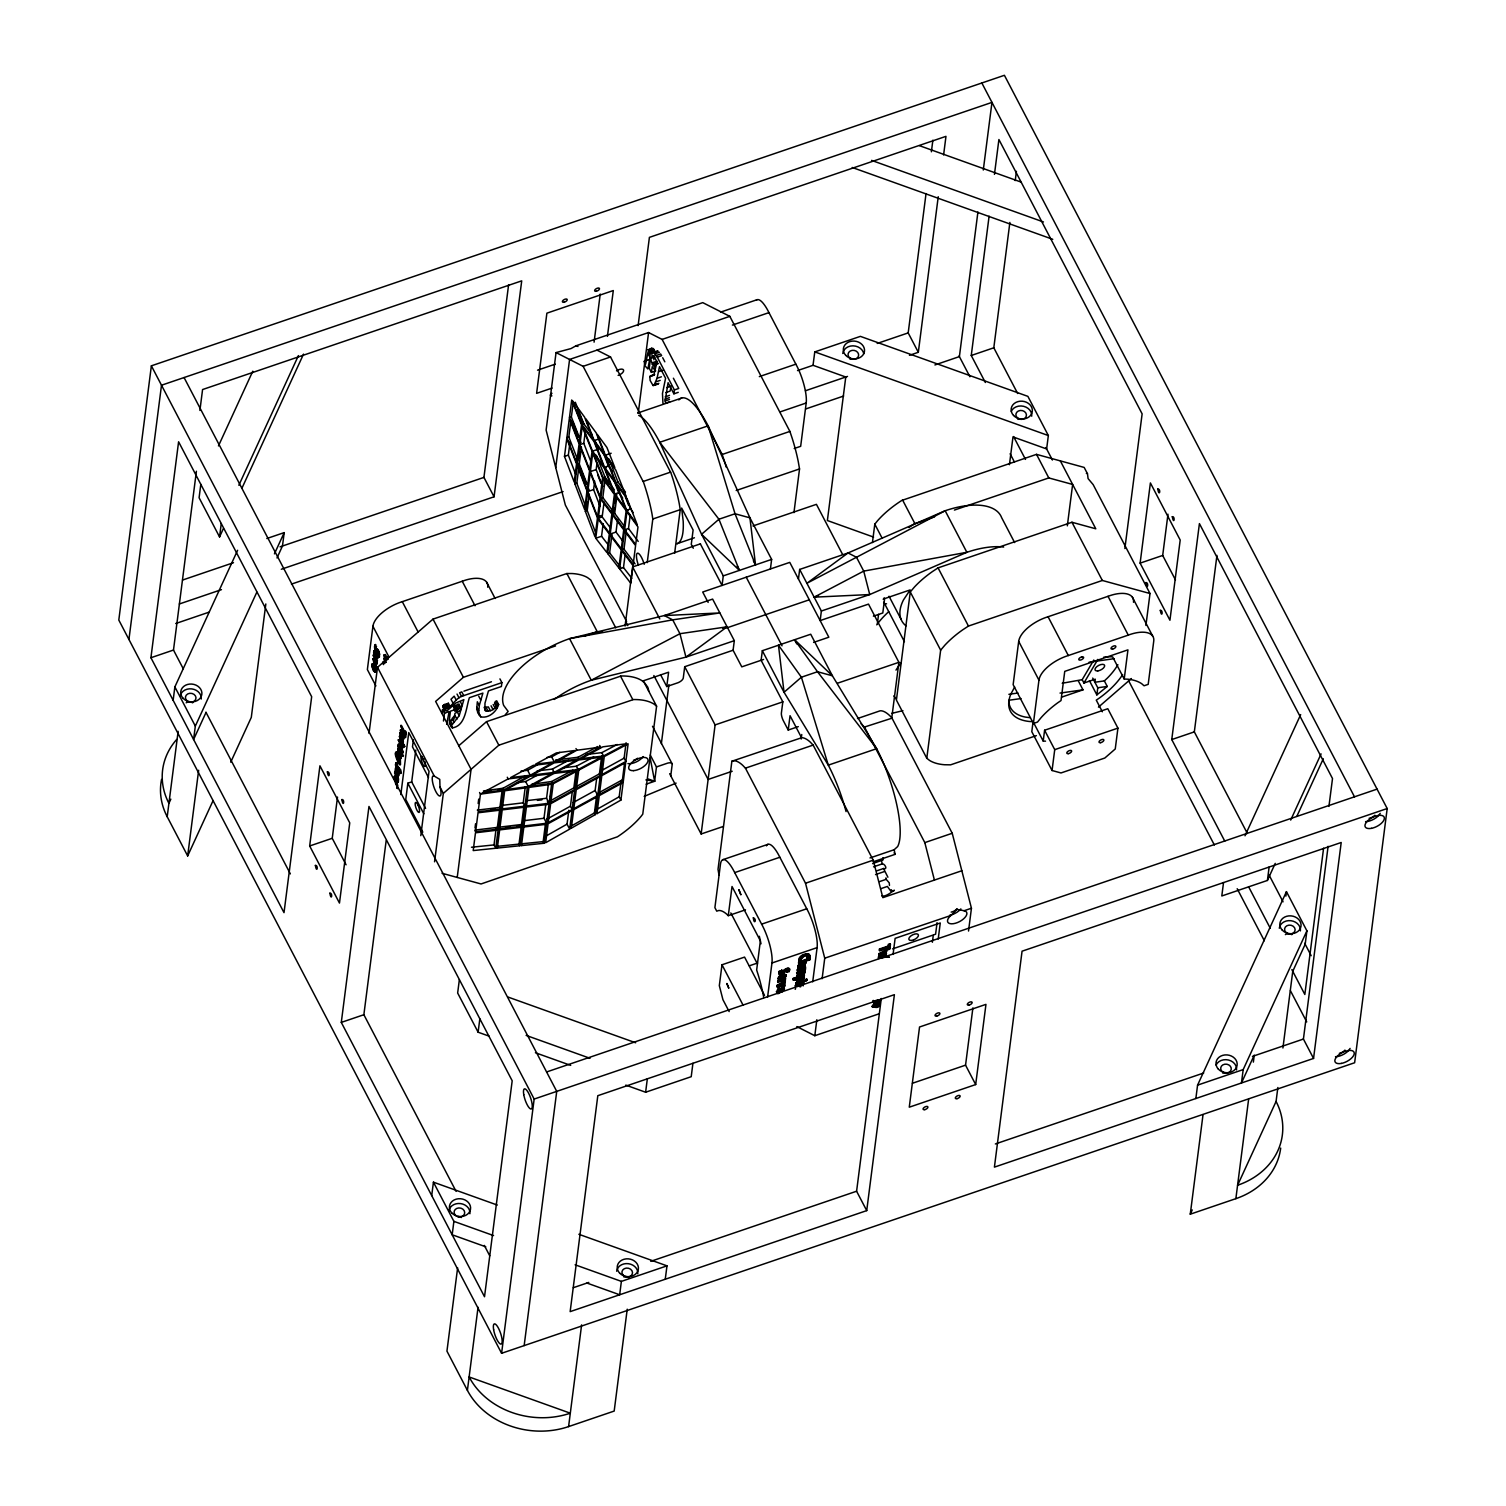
<?xml version="1.0" encoding="UTF-8"?>
<svg xmlns="http://www.w3.org/2000/svg" width="1506" height="1506" viewBox="0 0 1506 1506"><rect width="100%" height="100%" fill="white"/><g stroke="black" fill="none" stroke-linecap="round" stroke-linejoin="round"><path stroke-width="1.5" d="M784.174 987.936C771.053 1005.236 779.016 976.302 784.08 990.063M879.88 1002.601L879.485 1004.163A3.784 1.77 -27.6 0 1 878.017 1005.65L877.339 1006.064M373.281 655.656L374.109 654.131L373.281 655.656L376.481 663.675L376.029 660.889L376.651 662.094L377.46 660.588C369.61 650.328 376.105 646.959 377.291 657.576C375.521 660.437 376.274 655.392 376.613 654.225M374.09 660.682L375.841 668.457L372.886 658.856L377.102 663.506L376.274 665.125L376.481 662.358M374.41 653.02L374.975 656.202M395.833 772.314L395.683 770.168M807.913 956.291C803.206 952.714 800.853 960.131 799.498 961.317L799.008 960.47M789.408 968.565L788.88 971.144L786.772 971.859L789.163 971.709C791.29 964.386 782.894 970.071 781.012 972.688C781.576 975.06 785.981 966.4 789.483 968.791M787.073 972.424C789.257 966.024 782.951 976.001 779.939 974.758C775.91 968.151 782.781 973.911 781.746 969.826M779.035 974.062L779.788 971.144L782.028 970.372M378.401 654.545C376.124 652.757 372.453 641.198 375.898 648.389C381.846 649.764 377.517 660.814 379.832 653.999M374.749 644.926L375.559 644.549C373.921 649.274 379.644 650.893 379.493 656.974M375.747 657.651C379.474 660.588 377.498 653.322 375.992 651.496M384.896 659.854C380.642 645.66 391.221 666.687 384.802 657.764M385.555 659.647L385.197 654.508L388.322 659.195M372.038 665.784C371.813 659.703 377.215 670.49 374.787 669.605C369.629 661.793 378.1 676.062 375.126 666.104C372.189 659.515 371.116 669.511 374.279 671.62C377.686 673.427 373.902 663.148 372.81 666.612M373.921 671.092L375.785 672.015L376.218 669.925M397.528 788.636L396.775 784.381M378.834 657.2L378.703 652.23L375.935 651.872M373.827 650.912L375.822 650.272L375.559 644.549M669.963 401.669L665.614 403.137L665.163 400.935L668.08 382.712L673.897 393.819L678.246 392.351M151.372 365.826L118.805 620.058L501.592 1353.292L1354.628 1062.747L1387.195 808.534L1004.408 75.3L151.372 365.826L534.159 1099.06L501.592 1353.292M128.932 639.466L161.5 385.235L991.965 102.389L983.286 170.027M150.92 657.727L178.593 441.785L311.667 696.713L284.013 912.655L150.92 657.727L173.491 650.046L196.401 471.246M199.903 410.441L202.576 389.546L521.716 280.85L494.062 496.792L281.302 569.268M173.152 700.29L174.865 686.905L237.609 550.274M200.806 484.348L199.093 497.752L219.556 536.945L223.453 528.437M213.118 800.533L187.666 855.935L167.204 816.741L178.141 731.314M256.848 592.14L195.328 726.099L193.596 739.502L206.04 712.413M219.556 536.945L221.269 523.542M187.666 855.935L198.641 770.281M265.828 603.962L251.295 717.402L230.738 762.168M266.826 538.527L284.201 532.616L282.469 546.019L276.991 557.954M309.671 845.977L319.931 765.801L349.75 822.878L339.471 903.073L309.671 845.977L332.242 838.296L337.513 797.05M487.699 587.189A28.332 13.328 -27.6 0 0 462.248 581.241L402.29 601.666A28.332 13.328 -27.6 0 0 372.923 626.289L367.37 669.586L375.898 685.927M374.693 670.245L376.481 668.231L373.526 658.649M375.634 652.493L376.086 656.748M376.651 662.094L373.45 654.357M376.481 668.231L375.314 663.581M369.026 733.403L377.498 667.309L433.013 619.117L566.877 573.522L572.129 573.541A68.203 32.059 -27.6 0 1 587.472 577.57L590.766 579.998L615.728 627.814M383.07 663.6L383.559 664.617M383.691 658.724L385.687 662.546M341.297 1022.405L368.97 806.463L512.191 1080.781L484.518 1296.741L341.297 1022.405L363.868 1014.724L386.176 840.574M394.647 777.585L394.836 776.117L398.412 780.974L398.224 782.367L395.4 778.169L397.81 785.718M397.829 752.793L397.998 751.494L400.69 756.125L400.125 753.527M398.205 749.856L398.375 748.557M398.525 747.39L398.676 746.091L402.046 752.548L401.895 753.847L398.036 746.317L401.575 756.313L397.716 748.764L400.05 756.332L399.222 755.315M399.787 737.469L399.956 736.17L403.326 742.609L403.156 743.908L399.316 736.378L402.516 744.133L402.686 742.835M400.389 732.857L403.401 741.969L401.048 735.041L403.759 739.258L403.909 738.034L401.424 732.142L404.116 736.415L404.286 735.079L400.765 729.902L401.876 734.344M401.18 726.664L401.349 725.327L405.246 732.782L405.472 731.012L406.281 732.575L405.66 737.469L404.85 735.888M396.285 773.67L396.304 770.187M401.067 748.275L403.307 752.718L401.707 748.049M398.149 778.263L397.584 782.593L394.76 778.376L397.151 785.925L394.007 777.811L394.196 776.343L397.772 781.2L394.61 773.124L394.779 771.825L398.619 779.355L395.099 770.921L395.476 768.004L398.055 772.239L398.375 776.211L396.699 774.461M401.085 755.221L400.935 756.52L400.389 755.504C402.366 766.516 393.179 741.498 396.699 757.141M401.236 754.054L401.405 752.755M401.631 750.967L401.5 751.983L400.897 749.574C394.045 743.305 402.554 742.571 401.161 746.694M402.158 751.776L402.29 750.76M400.822 794.584L408.766 732.575L429.022 771.373L420.795 835.679M415.788 750.082L411.703 781.896L407.844 783.214L405.754 799.498L422.81 832.178M413.378 739.898L412.493 746.863L428.495 777.491M441.955 713.43L442.463 709.552L444.458 713.279L443.461 721.035M434.556 861.79L443.329 793.398L439.997 787.036L439.771 779.374L434.067 775.985A10.636 2.918 71.2 0 0 433.031 784.118A10.636 2.918 71.2 0 0 439.168 795.865A10.636 2.918 71.2 0 0 440.223 787.751L439.997 787.036M494.062 496.792L483.934 477.402L508.614 284.672M453.25 705.825L454.963 711.397L460.855 707.594L458.897 703.867M460.855 707.594L460.516 710.211L454.944 713.373L453.965 719.247L449.202 720.885L450.445 711.19L455.207 709.571M478.644 713.26L476.687 709.533L477.346 701.777L479.303 705.523L478.644 713.26L480.772 716.856C488.565 718.588 496.509 711.811 498.655 704.544L496.698 700.798M457.222 877.433L471.077 769.302L435.629 701.401L463.396 677.305L555.563 645.923M475.011 827.999L475.557 823.782M478.155 803.507L478.72 799.102M475.614 831.764L478.042 812.788L500.651 810.077L498.222 829.053L475.614 831.764L474.748 830.107L497.356 827.396L498.222 829.053M479.567 792.495L480.433 794.151L478.174 811.772L500.783 809.061L503.098 791.008L502.232 789.351L497.695 789.972M431.714 1195.576L433.427 1182.172L497.319 1205.064M459.368 979.634L457.655 993.019L478.117 1032.212L489.13 1036.166M499.936 678.886L501.893 682.632L501.385 686.51L488.452 690.915L484.97 703.208L484.913 710.437C489.45 712.583 495.436 709.194 497.545 704.921L498.655 704.544M793.944 512.642L799.535 468.931L798.331 461.984A68.203 18.731 71.2 0 0 792.118 438.039L789.897 431.413L729.826 316.354L702.756 302.631L576.045 345.778L571.019 348.564L556.053 352.592L546.113 430.095L565.352 505.056L626.609 621.47M495.775 848.236L498.091 830.088L475.482 832.799L473.204 850.57L495.775 848.236L494.024 844.922L496.058 829.034M497.356 827.396L499.521 810.529M500.783 809.061L499.917 807.404L502.232 789.351M497.62 837.317L498.204 832.78M499.183 825.1L499.728 820.883M500.538 814.558L501.084 810.341M497.338 848.085L499.653 829.9L522.262 827.189L519.89 845.751L497.338 848.085L496.453 846.428L519.024 844.094L519.89 845.751M499.785 828.865L502.213 809.889L524.841 807.178L522.394 826.154L499.785 828.865L498.919 827.208L521.528 824.497L522.394 826.154M433.427 1182.172L453.89 1221.366L452.176 1234.769L485.798 1246.817M478.117 1032.212L479.83 1018.828M555.733 467.575L569.588 359.445L648.578 332.544L662.113 339.415L722.183 454.473L724.405 461.1A68.203 18.731 71.2 0 1 726.269 467.218M457.636 1267.807L446.943 1351.146L467.406 1390.358A76.731 64.344 7.3 0 0 568.59 1426.596L614.184 1411.066L627.23 1309.203M564.486 456.431L566.764 438.66L576.534 463.886L574.2 482.052L564.486 456.431L568.346 455.113L570.059 441.785M566.896 437.644L569.324 418.668L579.095 443.894L576.666 462.869L566.896 437.644L568.816 436.985L570.981 420.118M579.226 442.877L569.456 417.633L571.715 400.012L581.542 424.824L579.226 442.877L581.165 442.218M580.356 440.11L571.376 416.974L573.071 403.759M524.954 806.162L527.326 787.657L504.661 790.801L502.345 808.873L524.954 806.162L523.222 802.83L525.293 786.64M519.024 844.094L521.396 825.514L516.878 826.06M521.528 824.497L523.956 805.522L524.841 807.178M521.773 834.625L522.375 829.975M544.043 843.266L543.177 841.609L545.605 822.615L546.471 824.271L544.043 843.266L521.452 845.6L523.843 827.001L522.959 825.326M574.878 483.821L577.212 465.636L586.982 490.862L584.61 509.442L574.878 483.821L576.817 483.162L579.151 464.978M587.114 489.845L577.344 464.62L579.772 445.644L589.561 470.87L587.114 489.845L589.053 489.186M579.904 444.609L582.22 426.537L592.046 451.329L589.693 469.834L579.904 444.609L583.782 443.291L585.232 431.996M579.151 457.993L579.961 451.668M594.079 342.163L600.235 294.046M588.244 487.078L579.283 463.961L581.448 447.094M467.406 1390.358L478.061 1307.246M546.603 823.255L549.031 804.279L526.403 806.99L523.975 825.966L546.603 823.255L544.005 818.266L545.887 803.507M549.163 803.263L551.591 784.287L528.907 787.431L526.535 805.974L549.163 803.263L546.565 798.274L548.448 783.515M607.426 336.365L613.3 290.545L546.885 313.173L536.607 393.348L552.1 388.077M585.288 511.212L587.66 492.613L597.468 517.857L595.021 536.851L585.288 511.212L587.227 510.553L589.298 494.269M597.581 516.84L587.792 491.577L590.239 472.602L600.028 497.865L597.581 516.84L601.459 515.523M590.371 471.585L592.743 453.042L602.588 477.873L600.16 496.848L590.371 471.585L596.169 469.608L597.054 462.662M586.549 508.783L587.434 501.818M550.443 796.825L550.989 792.608M553.21 783.741L550.782 802.698L574.727 789.558L577.099 771.016L553.21 783.741L552.344 782.085M600.122 506.449L593.609 489.601L594.682 481.167M595.755 538.244L598.183 519.25L609.29 534.028L606.918 552.589L595.755 538.244L601.553 536.268L603.172 523.599M598.315 518.233L600.743 499.258L611.869 514.035L609.422 533.011L598.315 518.233L602.174 516.916L604.075 502.157M611.982 513.019L600.875 498.222L603.304 479.266L614.373 494.476L611.982 513.019L613.921 512.36L614.523 507.729M613.921 512.36L602.814 497.564L605.243 478.607L609.384 484.311M569.663 829.128L572.035 810.567L548.09 823.726L545.661 842.72L569.663 829.128L567.047 824.14L568.835 810.228M572.167 809.55L574.595 790.575L550.65 803.733L548.222 822.709L572.167 809.55L570.435 806.218L572.318 791.459M574.727 789.558L573.861 787.883L576.233 769.359M575.819 784.664L576.403 780.033M573.692 809.663L597.6 796.542L595.284 814.614L571.32 828.187L573.692 809.663L572.826 808.007M578.756 770.131L576.384 788.636L600.292 775.515L602.607 757.443L578.756 770.131L577.89 768.474M618.853 567.894L607.69 553.568L610.062 535.063L621.169 549.822L618.853 567.894L620.773 567.235M610.194 534.046L612.622 515.071L623.729 529.83L621.3 548.805L610.194 534.046L616.01 532.07L617.629 519.419M615.126 495.53L626.176 510.722L623.861 528.794L612.754 514.035L615.126 495.53L617.065 494.872M615.107 503.079L616.01 496.133M638.111 325.597L649.406 237.364L945.975 136.349L943.603 154.93M619.38 565.447L609.629 552.909L612.001 534.404M624.406 526.291L614.693 513.377L616.763 497.187M644.267 361.308L645.02 365.864L647.881 368.97L650.008 357.449L647.749 353.402L645.603 364.094L644.267 361.308L648.615 359.783M638.262 413.058L648.578 332.544M619.625 568.891L621.94 550.838L633.028 565.597L630.769 583.217L619.625 568.891L623.484 567.574L625.216 554.039M624.501 530.846L635.588 545.605L633.16 564.581L622.072 549.822L624.501 530.846L626.421 530.187M624.632 529.83L626.929 511.776L637.979 526.968L635.72 544.588L624.632 529.83L628.491 528.512L630.223 514.958M635.099 563.922L623.992 549.163L626.157 532.296M597.731 795.507L600.16 776.531L576.252 789.671L573.824 808.647L597.731 795.507L595.115 790.518L596.753 777.868M524.163 1345.592L556.731 1091.379L184.071 377.554M654.846 357.073L650.498 358.56L649.255 368.236L651.401 372.34L655.75 370.853M654.696 374.429L649.82 376.575L650.14 380.491L653.039 385.498L658.254 384.049M595.284 814.614L594.418 812.958L596.734 794.867M600.292 775.515L599.426 773.858L601.741 755.767M651.401 372.34L652.249 366.73L654.828 370.062L655.166 367.445L652.399 364.471L650.498 358.56M599.388 794.603L601.816 775.628L625.724 762.507L623.296 781.482L599.388 794.603L599.049 788.73M600.141 780.296L600.687 776.079M653.868 359.727L654.338 355.924L650.008 357.449M596.941 813.673L599.256 795.62L623.164 782.499L620.905 800.1L596.941 813.673L595.209 810.341M625.065 626.025L632.633 566.934L700.459 543.835M647.222 562.642L652.813 519.005L652.042 514.13A68.203 18.731 71.2 0 0 643.514 482.24L583.123 366.316L556.053 352.592M620.905 800.1L619.173 796.787L621.15 781.369M625.856 761.471L628.115 743.851L604.264 756.558L601.948 774.611L625.856 761.471L624.124 758.158L626.082 742.74M623.296 781.482L622.43 779.807L624.576 762.94M673.897 393.819L674.387 389.941L657.275 357.148L653.717 352.536L650.366 353.402L654.734 351.915M674.632 553.304L680.223 509.668L679.451 504.792A68.203 18.731 71.2 0 0 670.923 472.903L610.532 356.978L596.997 350.126M458.784 745.752L486.532 721.656L621.15 675.987A68.203 32.059 -27.6 0 1 642.121 680.806L644.286 682.651L656.597 706.201L642.761 814.162L641.029 816.421A68.203 32.059 -27.6 0 1 617.46 836.79L481.054 883.966L442.067 873.292M568.59 1426.596L581.617 1324.885M646.13 784.174L654.639 781.275L656.465 766.93L650.272 755.052M505.338 714.729L508.143 711.434L503.682 705.448A68.203 32.059 -27.6 0 1 569.569 638.657L664.259 615.559L712.62 599.087L734.326 640.671L733.083 650.234L684.722 666.706L683.253 678.189A5.873 2.767 -27.6 0 1 678.058 682.707L666.763 686.548L668.608 672.203L643.081 680.9L647.731 687.113A68.203 32.059 -27.6 0 1 648.71 691.31M661.36 743.644L668.928 684.552M670.754 775.797L672.222 764.314A5.986 2.824 -27.6 0 0 667.76 763.09L656.465 766.93M665.257 1279.234L666.989 1265.849L621.376 1281.38L619.663 1294.765L586.964 1283.056M625.781 1085.111L645.622 1092.227L647.335 1078.823M638.695 415.374A68.203 18.731 71.2 0 1 659.76 442.293L701.57 534.31L723.275 575.876L722.052 585.439L700.346 543.873M723.012 826.549L701.137 833.985L715.105 724.913L684.722 666.706M692.929 1063.292L691.216 1076.696L645.622 1092.227M961.826 870.75L882.836 897.651L873.216 860.171L813.146 745.094L810.435 742.27A68.203 18.731 71.2 0 0 801.757 737.695L731.878 761.227L718.023 869.339L719.04 875.325M770.413 568.967L771.637 559.404L749.932 517.838L708.14 425.822A68.203 18.731 71.2 0 0 678.848 399.937M764.521 995.315L744.566 957.101L721.995 964.781L719.322 985.639L722.936 999.683L729.149 1011.58M745.489 909.831L728.283 915.686L732.029 886.507L760.379 940.836L756.652 970.015L758.177 974.796A65.53 18.016 71.2 0 1 763.749 997.574M869.997 857.949L894.169 849.723L897.632 846.579A68.203 18.731 71.2 0 0 876.68 748.67L832.404 675.799L810.717 634.233L762.337 650.705L761.114 660.268L782.819 701.852L781.35 713.336A5.873 1.619 71.2 0 0 783.158 720.357L788.222 730.052L798.293 726.626M756.238 300.278A28.332 7.794 71.2 0 1 768.964 312.627L795.865 364.17A28.332 7.794 71.2 0 1 806.199 403.006L800.665 446.322L794.208 448.506M797.521 370.589L813.014 365.318L814.784 351.896L860.378 336.365L1027.883 396.36L1048.345 435.554L1046.632 448.957L1012.992 436.909L1009.434 464.695M798.444 579.019L799.667 569.437L848.029 552.966L945.166 510.741A68.203 32.059 -27.6 0 1 1001.622 517.631L1014.63 542.574M788.222 730.052L790.048 715.708L801.512 737.639M767.571 997.179L771.957 962.993A28.332 7.794 71.2 0 0 761.622 924.157L734.702 872.614A28.332 7.794 71.2 0 0 720.452 864.331L714.898 907.629L716.743 911.168L718.607 910.528A65.53 18.016 71.2 0 1 726.758 914.198L728.283 915.686M801.173 739.07L801.757 734.514M799.667 569.437L821.372 611.022L820.149 620.585L868.51 604.113L898.894 662.32L891.91 716.856M784.645 986.298L784.532 984.378L784.645 986.298L777.058 986.637L777.247 985.169L784.965 981.008L785.059 982.966L778.64 985.432L780.24 985.395M783.478 981.159L777.661 981.95L777.83 980.651L785.323 978.091L785.454 979.954L783.76 979.879L785.323 978.091M777.341 987.183L777.247 985.169M777.943 982.496L777.83 980.651M781.445 975.794C777.341 982.458 790.292 976.49 784.4 973.911C780.899 972.443 774.799 980.274 780.277 979.295L780.673 976.17L779.901 978.844M782.593 977.055C782.951 975.041 786.358 974.928 782.894 977.601M785.059 982.966L784.965 981.008C779.524 983.117 788.447 980.877 784.042 980.425M793.116 979.634C804.298 974.533 791.61 984.02 793.285 978.335L804.242 974.608L803.225 976.848L804.242 974.608M793.417 980.199L793.285 978.335M795.187 989.329L795.639 988.595M795.733 985.093C791.234 988.294 807.931 982.477 803.225 982.552M795.883 983.926L796.034 982.646L803.545 980.086L803.677 981.931L795.883 983.926L803.376 981.385L803.545 980.086M804.185 970.542C808.12 974.344 795.676 978.636 797.05 974.758L803.15 971.972M797.182 976.603L797.333 975.304C817.551 967.172 791.892 976.566 797.408 971.916L803.507 969.13M797.54 973.761L797.709 972.462C818.172 964.235 791.968 973.798 797.785 969.073L805.277 966.513L805.409 968.358L803.94 968.207M798.218 968.509L798.086 966.72L799.46 966.89L798.218 968.509L805.164 965.685L805.428 962.014C802.51 969.036 804.486 961.016 799.159 963.934C796.354 968.509 799.968 962.579 802.717 963.727M798.538 963.143L798.707 961.845L809.814 958.061L809.946 959.906L798.538 963.143L809.644 959.36L809.814 958.061M796.166 984.491L796.034 982.646M797.898 970.918L797.785 969.073M798.82 963.689L798.707 961.845M805.277 966.513L805.409 968.358M812.713 981.818L817.099 947.632A28.332 7.794 71.2 0 0 806.745 908.777L779.844 857.253A28.332 7.794 71.2 0 0 766.441 845.845M872.445 542.537L874.798 524.163L877.659 520.605A68.203 32.059 -27.6 0 1 901.83 500.425L1036.505 454.36L1084.169 467.425L1087.483 473.788L1088.085 478.588L1093.149 484.612L1150 593.515L1145.915 625.442M796.825 1026.584L814.802 1035.714L816.854 1019.75M822.107 978.712L824.742 958.192L805.522 883.231L745.432 768.154L742.722 765.33A68.203 18.731 71.2 0 0 734.043 760.756L731.878 761.227M909.455 355.322L918.321 352.291L908.193 332.901L926.039 193.577M931.386 151.786L932.873 140.171M877.396 623.522L878.563 614.335M918.321 352.291L938.238 196.721M1060.337 460.892L1095.784 528.794L1071.952 522.262L938.069 567.875L932.327 571.64A68.203 32.059 -27.6 0 0 914.5 586.964L910.264 591.952L896.409 700.083L926.792 758.271L929.56 760.436A68.203 32.059 -27.6 0 0 944.601 764.747L950.587 764.841L1036.335 735.643M878.318 957.948L878.487 956.574L884.022 953.957L878.695 954.973L878.864 953.618L886.526 949.797L886.356 951.114L880.464 953.806L886.149 952.733L882.61 955.576M873.235 1000.379L873.047 1001.848L880.332 1000.963L880.521 999.608L875.852 1000.398M977.921 212.007L959.397 356.602L934.906 364.96M885.66 956.668L885.81 955.463L880.916 956.385M885.942 957.232L886.093 956.009L880.37 957.27L886.281 954.522L886.45 953.298L880.765 954.371L886.658 951.679L886.827 950.342L879.146 954.164L878.977 955.519L884.304 954.522L878.77 957.119L878.6 958.494L884.097 957.534M866.722 1210.617L894.395 994.675L597.807 1095.69L570.153 1311.632L866.722 1210.617L856.594 1191.227L881.292 998.497M893.058 954.428L895.129 938.351L940.271 922.971L938.2 939.047M985.357 382.505L971.257 355.491L989.103 216.167M994.449 174.376L998.911 139.531L1142.132 413.868L1124.869 548.542M926.792 758.271L940.648 650.159L944.883 645.17A68.203 32.059 -27.6 0 1 962.711 629.828L968.452 626.063L1102.336 580.469L1150 593.515M1017.68 393.518L993.809 347.792L1009.886 222.417M1015.232 180.607L1016.418 171.326M932.383 942.267L933.249 935.452M937.071 922.632L935.584 934.228L892.587 948.874M968.527 931.028L971.445 908.231L952.225 833.27L891.778 717.741A68.203 18.731 71.2 0 0 880.05 710.832L857.498 718.55M1133.491 602.268A28.332 13.328 -27.6 0 0 1108.021 596.32L1048.063 616.745A28.332 13.328 -27.6 0 0 1018.696 641.368L1013.143 684.665L1033.398 723.464L1037.502 722.071L1041.135 717.609A65.53 30.817 -27.6 0 1 1057.796 702.756L1061.015 700.572L1064.742 671.375L1127.938 649.858L1124.21 679.037L1127.862 679.206A65.53 30.817 -27.6 0 1 1141.793 683.78L1144.052 685.776L1148.193 684.364L1153.747 641.067A28.332 13.328 -27.6 0 0 1128.276 635.118L1068.319 655.543A28.332 13.328 -27.6 0 0 1038.952 680.166L1033.398 723.464M975.681 1084.565L985.959 1004.37L919.545 1026.998L909.266 1107.192L975.681 1084.565L965.553 1065.156L972.895 1007.89M1014.668 687.056L1010.903 693.965A65.53 30.817 -27.6 0 0 1029.426 721.487L1033.078 721.656L1031.798 731.69L1052.054 770.507L1060.996 772.955L1104.82 758.026L1115.249 748.971L1117.923 728.132L1107.795 708.724L1044.599 730.241L1043.206 741.065L1045.522 741.159M1067.321 525.858L1072.63 484.443L1048.797 477.929L954.39 510.082M1052.054 770.507L1054.727 749.649L1044.599 730.241M1093.808 660.023L1082.193 679.677L1083.925 683.027L1095.295 679.168L1094.9 682.256L1104.35 680.9L1107.249 686.454L1096.857 694.906L1097.78 687.771L1092.716 678.095M1140.117 563.131L1150.396 482.937L1180.196 540.033L1169.936 620.227L1140.117 563.131L1162.688 555.45L1167.978 514.205M1224.773 841.12L1171.762 739.559L1199.416 523.617L1332.509 778.546L1328.932 806.407M1247.345 833.42L1194.333 731.878L1216.942 555.394M1195.858 1098.514L1197.571 1085.129L1286.444 891.646L1306.907 930.84L1305.194 944.243L1292.75 971.314L1282.924 1048.007M1223.531 882.572L1221.799 895.976L1267.412 880.445L1275.243 863.371M1280.684 1148.061A76.731 64.344 7.3 0 1 1235.861 1198.663L1190.267 1214.194L1203.03 1114.647M1306.907 930.84L1243.184 1069.599L1241.452 1082.983L1254.253 1055.122L1253.369 1062.107M1267.412 880.445L1269.125 867.042M1235.861 1198.663L1248.606 1099.286M1285.879 896.108L1286.444 891.646M1276.071 1101.451L1237.593 1185.26A76.731 64.344 7.3 0 0 1276.071 1101.451L1277.86 1087.52M1323.586 848.198L1304.836 994.487L1291.866 969.619M1313.552 1058.436L1341.206 842.494L1022.066 951.19L994.412 1167.131L1313.552 1058.436L1303.424 1039.046L1328.104 846.316M653.905 385.517L657.068 378.27L659.496 366.655L665.577 378.27L662.471 393.499L662.941 403.194M395.702 768.625C398.544 765.613 400.954 781.463 396.925 773.444M670.81 387.776L670.076 391.127L665.708 392.614M397.396 755.334L400.351 759.062L400.502 764.653L397.076 758.026M786.772 971.859C788.937 965.082 782.141 976.716 778.941 973.855M797.916 967.944L804.411 965.497L805.635 962.278M799.291 961.035C796.354 955.086 812.148 949.966 809.4 957.929L807.235 958.663L807.762 956.065M809.795 957.138C810.19 951.058 798.406 955.934 799.178 960.677L801.55 960.602M779.995 978.731L778.301 978.448L780.108 976.001L786 974.947M776.757 992.51L778.489 989.066L784.061 987.785M872.313 1006.29L875.645 1002.921L880.031 1002.751M479.303 705.523L482.88 693.118L469.364 697.711C466.013 707.764 465.712 725.741 452.497 727.869L451.367 725.704L459.217 715.67L463.867 699.669L455.885 702.963L447 710.794L444.552 710.776L442.745 705.862L444.552 710.776M785.812 976.641L785.868 974.74M796.881 976.057L805.051 972.537M806.745 955.839C804.035 954.842 800.834 959.981 800.778 958.776M802.943 976.302C808.251 978.58 792.834 986.524 804.053 976.905M799.517 981.215L796.693 981.065L797.483 978.166M797.766 978.712L796.542 980.745M783.271 982.157L782.8 980.444L777.661 981.95M396.812 753.245L396.775 755.428M807.235 958.663L807.348 955.501L808.044 956.611M805.089 968.81L804.957 970.655L803.526 970.956M805.258 970.222L804.863 968.509L805.371 969.356M384.764 663.562L383.409 661.567L383.333 663.788M383.804 661.868L384.764 662.019M802.943 965.064L804.656 964.367M801.587 964.725C796.881 965.704 803.376 966.231 800.514 965.101M807.197 980.406C804.298 976.283 805.691 985.037 806.764 979.088M888.917 957.101L886.883 957.214M807.272 979.804L805.07 981.14M648.013 349.919C659.27 345.382 642.78 349.976 650.008 355.077C653.453 353.345 655.675 359.595 657.03 362.024L653.886 374.768L650.347 375.916M778.282 991.08C784.042 984.924 782.536 994.318 778 990.534C781.689 985.451 784.607 991.513 778.075 990.948M873.988 1005.744C879.749 999.608 878.224 1008.982 873.687 1005.199C877.396 1000.116 880.295 1006.177 873.781 1005.613M797.973 979.069C806.049 979.54 798.933 974.062 798.349 979.804C805.446 980.105 800.778 974.74 798.349 979.804M218.464 445.927L252.782 371.21M238.852 485.271L298.414 355.585M242.014 488.038L303.534 354.098M274.431 553.869L284.201 532.616M170.837 799.159L168.917 803.338A76.731 64.344 7.3 0 1 176.691 739.465M1245.01 835.792L1300.676 714.616M1290.698 820.073L1321.082 753.904M1296.817 816.403L1323.303 758.76M1190.267 1214.194L1192.225 1209.939M951.434 915.046L956.837 909.379L964.555 910.81A10.636 4.989 -27.6 0 1 963.501 918.942A10.636 4.989 -27.6 0 1 949.834 923.592A10.636 4.989 -27.6 0 1 950.87 915.479L824.742 958.192M444.703 709.608C452.44 707.255 455.057 697.692 463.735 695.621L501.893 682.632M399.749 738.693C397.452 743.908 403.702 741.234 402.893 746.6A7.135 1.958 71.2 0 1 402.573 747.955L400.558 740.237M1083.925 683.027L1097.855 659.402M446.642 724.33L449.146 711.547L444.458 713.279M804.769 980.575L806.971 979.258M784.457 977.94L785.473 977.093M1104.35 680.9L1107.512 677.945A63.76 29.988 -27.6 0 0 1117.885 664.692M873.141 861.809L895.129 854.335L894.169 849.723M443.329 793.398L498.844 745.206L633.442 699.556A68.203 32.059 -27.6 0 1 654.413 704.356L656.597 706.201M1098.458 707.142L1131.401 678.547M734.326 640.671L685.945 657.143L679.94 633.706L672.711 619.851L664.259 615.559L719.849 612.942L672.711 619.851L569.569 638.657L591.274 680.241L679.94 633.706L727.078 626.816L685.945 657.143L591.274 680.241A68.203 32.059 -27.6 0 0 554.246 699.443M447.376 707.858L445.437 704.111L444.308 704.582L443.385 705.185L445.343 708.931M781.162 992.322L782.612 991.532M398.45 769.735C401.33 769.51 400.897 778.056 400.878 770.131C398.506 766.761 395.909 765.989 395.927 762.657C393.668 768.154 400.182 768.869 399.542 772.634C402.328 776.305 399.071 766.855 397.151 765.312A4.857 1.337 71.2 0 1 397.415 764.088C396.379 758.723 395.419 768.851 398.695 769.698M934.624 516.822L914.142 523.975A68.203 32.059 -27.6 0 0 908.909 527.476M887.9 877.226L883.533 868.529L876.944 870.769M545.059 836.583L567.047 824.14M597.204 809.211L619.173 796.787M572.449 825.382L594.418 812.958M521.057 771.053L527.627 770.281L537.51 764.766M547.017 757.424L551.667 756.878L559.799 752.341M483.464 790.951L503.136 788.222L525.067 776.004M504.002 789.897L527.928 776.55L508.143 778.903L482.146 792.928L504.002 789.897L503.136 788.222M530.225 775.27L551.968 763.147L533.256 765.368L510.534 777.623L530.225 775.27L527.627 770.281M554.264 761.867L574.595 750.534L556.392 752.906L535.665 764.088L554.264 761.867L551.667 756.878M600.555 747.127L576.836 750.233L556.448 761.603L578.925 758.911L600.555 747.127L599.689 745.47M602.212 770.187L624.124 758.158M549.916 801.041L573.861 787.883M575.518 786.979L599.426 773.858M573.202 802.566L595.115 790.518M546.49 819.377L570.435 806.218M598.522 792.947L622.43 779.807M516.84 782.762L525.632 781.539L537.416 775.119M537.19 770.903L552.42 769.077L568.703 760.21M555.582 759.946L578.059 757.254L597.713 746.543M528.248 786.527L551.78 773.707L530.112 776.287L506.28 789.577L528.248 786.527L525.632 781.539M554.152 772.409L576.553 760.21L554.152 762.883L532.409 775.006L554.152 772.409L552.42 769.077M554.02 773.425L530.583 786.207L552.514 783.158L575.631 770.846L554.02 773.425L553.154 771.769M777.529 985.715L785.247 981.573M563.319 767.778L576.327 766.234L593.628 757.01M586.135 754.525L601.835 752.642L617.178 744.491M531.9 784.25L551.648 781.501L572.845 770.225M578.078 769.547L601.139 757.273L578.775 759.946L556.392 772.145L578.078 769.547L576.327 766.234M603.567 755.974L626.59 743.719L602.852 746.825L581.147 758.648L603.567 755.974L601.835 752.642M821.372 611.022L869.734 594.55L863.729 571.113L856.5 557.258L848.029 552.966L806.896 583.293L945.166 510.741L966.871 552.307L869.734 594.55L814.144 597.167L863.729 571.113L966.871 552.307A68.203 32.059 -27.6 0 1 1003.674 547.055M781.558 984.02L784.777 982.401M872.595 863.635L883.1 859.851L882.911 857.705M887.843 957.157L889.293 957.044M644.192 796.373L676.119 783.12M800.627 986.844L799.535 986.618M783.101 978.674L781.99 978.411M537.548 370.175L555.262 364.151M720.527 312.156L757.066 299.713M583.123 366.316L610.532 356.978M662.113 339.415L729.826 316.354M648.935 349.994L653.284 348.507L654.282 350.427L649.933 351.896L648.182 349.505M649.444 350.842L653.792 349.354M652.154 352.197L658.084 351.049L653.717 352.536M650.366 353.402L655.054 351.312M732.405 325.07L768.964 312.627M655.091 353.722L659.459 352.253M656.277 355.454L660.626 353.966L661.623 355.661L657.275 357.148M652.625 362.645L656.993 361.176M618.138 375.389L618.74 375.182A5.309 2.504 -27.6 0 0 623.522 369.968A5.309 2.504 -27.6 0 0 616.519 370.871M652.851 364.264L657.2 362.777M652.399 364.471L656.748 362.984M653.359 364.471L657.708 362.984M653.943 365.111L658.291 363.624M658.593 371.7L662.941 370.212M649.82 376.575L654.188 375.088M657.068 378.27L661.416 376.801M655.825 381.865L660.174 380.378M654.489 384.839L658.837 383.352M653.039 385.498L657.388 384.011M569.456 417.633L571.376 416.974M666.819 387.588L671.168 386.101M674.387 389.941L678.735 388.454L673.389 378.213M582.013 424.654L593.119 439.187L584.573 417.106L572.525 400.728L582.013 424.654L583.933 423.995L592.272 434.895M665.181 396.831L669.53 395.363M664.993 399.146L669.342 397.659M665.163 400.935L669.511 399.448M637.678 413.021L681.653 398.055M759.325 376.613L795.865 364.17M182.527 580.055L233.486 562.698M280.041 546.847L483.934 477.402M877.207 343.443L908.193 332.901M594.192 440.58L604.301 453.795L596.207 432.9L585.683 418.612L594.192 440.58L598.07 439.263M592.517 451.16L603.435 465.825L594.061 441.616L582.991 427.139L592.517 451.16L598.334 449.183L594.851 440.449M577.344 464.62L579.283 463.961M605.374 455.207L614.825 467.557L606.918 447.47L597.317 434.425L605.374 455.207L611.172 453.231M179.346 603.981L221.457 589.637M805.446 390.751L847.501 376.425M604.546 467.293L614.937 481.242L605.243 456.243L595.134 443.028L604.546 467.293L608.405 465.975L612.302 471.209M604.414 468.31L613.751 492.443L603.059 477.722L593.533 453.72L604.414 468.31L606.334 467.651M780.409 411.797L806.199 403.006M175.694 623.54L209.089 612.151M291.467 584.102L563.093 491.596M603.059 477.722L604.979 477.063L614.354 489.939M805.766 408.935L843.624 396.04M971.257 355.491L993.809 347.792M586.982 490.862L588.921 490.203M587.792 491.577L593.609 489.601M616.029 482.711L626.063 496.189L615.785 470.023L606.316 457.636L616.029 482.711L617.968 482.052L625.479 492.161M643.231 481.449L670.622 472.112M722.183 454.473L789.897 431.413M600.875 498.222L602.814 497.564M614.881 494.006L625.555 508.689L615.898 483.727L605.506 469.797L614.881 494.006L618.759 492.688L622.75 498.185M597.468 517.857L599.388 517.198M612.754 514.035L614.693 513.377M626.684 510.233L637.339 524.897L627.061 498.712L616.989 485.214L626.684 510.233L630.562 508.915L633.217 512.586M626.176 510.722L628.115 510.063M652.813 519.005L680.223 509.668M736.208 490.504L799.535 468.931M607.69 553.568L609.629 552.909M622.072 549.822L623.992 549.163M694.398 537.774L676.815 543.76A68.203 18.731 71.2 0 0 683.178 521.132L681.653 508.068L693.118 530.018L691.273 544.363L693.306 548.24M375.465 646.827L376.556 646.488M374.429 647.862L375.86 647.298M374.919 649.839L376.236 649.35M375.785 649.877L377.573 649.425M373.977 650.648L374.994 651.176M373.733 651.364L375.05 650.366M373.714 652.907L375.163 654.621M375.747 652.418L376.989 652.098M376.538 652.418L378.326 651.834M377.855 652.211L379.343 652.004M752.981 525.952L816.421 504.341L842.475 554.227M376.971 655.562L378.872 654.959M384.086 655.242L385.517 654.602M374.9 658.762L375.578 660.362M376.651 658.743L377.837 658.273M385.931 657.708L387.324 657.03M386.251 658.178L386.91 659.459M386.59 658.781L387.851 658.103M372.283 663.788L373.375 663.506M372.133 664.09L373.676 663.713M383.296 661.642L384.369 661.492M372.151 666.48L374.185 670.189M372.321 667.233L373.507 666.725M373.94 666.876L375.013 667.553M373.544 670.415L375.465 669.681M374.599 671.977L376.124 671.62M374.881 672.184L375.973 671.902M723.275 575.876L771.637 559.404M584.102 636.21L597.261 631.711L602.513 631.729M463.904 691.16L491.445 681.766M722.692 628.303L727.078 626.816M814.144 597.167L818.53 595.661M726.589 627.964L809.287 599.802M873.386 616.18L882.798 612.98L884.624 598.616L910.151 589.919L903.412 600.028A68.203 32.059 -27.6 0 0 906.028 625.875M763.542 659.459L741.78 666.857L733.083 650.234M813.598 642.403L828.827 637.207L789.765 562.378L702.7 592.027L708.14 602.419M715.105 724.913L782.932 701.815M837.637 683.178L898.894 662.32M732.198 771.26L708.121 779.449L653.868 675.516M745.432 768.154L813.146 745.094M861.093 723.859A68.203 18.731 71.2 0 1 864.369 727.078L892.117 718.136M1062.219 683.253L1082.193 679.677M1061.655 697.127L1083.002 689.842L1078.371 680.976M722.824 859.7L767.966 844.32M1054.727 749.649L1117.923 728.132M734.702 872.614L779.844 857.253M1171.762 739.559L1194.333 731.878M805.522 883.231L873.216 860.171M864.708 727.473L924.816 842.607L952.225 833.27M873.555 866.835L882.347 863.842C884.775 863.559 888.22 870.073 883.533 868.529M875.532 874.591L884.323 871.579M879.579 881.575L886.187 879.335L889.237 882.836L889.462 885.453M761.622 924.157L806.745 908.777M880.784 888.691L887.373 886.432L890.648 890.931M881.725 895.825C886.112 897.99 897.105 887.26 893.736 890.912M749.329 965.817L757.537 963.012M771.957 962.993L817.099 947.632M806.952 958.117L809.4 957.929M798.989 962.39L810.096 958.607M804.035 963.143L805.71 962.56M964.047 910.754L971.445 908.231M798.067 969.619L805.578 967.059M797.615 970.372L802.529 968.735L803.809 969.676M797.258 973.196L802.434 972.142M778.113 981.197L785.624 978.636M793.587 978.9L804.543 975.154M796.335 983.192L803.827 980.632M796.015 985.658L803.526 983.098M803.112 985.075L801.87 984.246L803.056 983.851M546.603 1071.971L1377.068 789.125M534.159 1099.06L1387.195 808.534M814.802 1035.714L879.278 1013.745M912.429 1083.266L965.553 1065.156M573.297 1287.705L588.79 1282.434M650.761 1261.331L856.594 1191.227M995.353 1143.958L1203.689 1073.006M1252.446 1056.403L1303.424 1039.046M1197.571 1085.129L1243.184 1069.599M875.739 1006.761L874.101 1007.156A3.878 1.826 -27.6 0 1 872.162 1006.629M801.041 984.773L801.738 985.771L799.837 984.943M891.627 713.411L902.903 710.663M486.08 711.077L484.123 707.331L488.377 706.954L490.335 710.7M778.64 985.432L784.814 984.943M778.922 985.978L780.164 985.733M776.757 992.266L779.449 992.906M1089.102 662.188L1114.252 658.668M1008.888 694.304L1017.943 693.024M1021.012 698.558L1008.945 700.234L1008.869 701.25A63.76 29.988 -27.6 0 0 1025.567 717.12L1030.424 717.722M1060.036 693.08L1083.002 689.842M1097.78 687.771L1107.249 686.454M486.363 791.554L490.9 790.914M480.433 794.151L503.098 791.008M526.196 800.703L546.565 798.274M537.378 800.383L541.896 799.837M502.872 805.277L523.222 802.83M477.308 810.115L499.917 807.404M490.749 809.513L495.267 808.967M523.617 820.714L544.005 818.266M505.583 827.415L510.101 826.869M523.843 827.001L546.471 824.271M777.058 986.637L784.344 985.752M872.765 1001.302L878.224 1000.643M471.472 847.238L494.024 844.922M543.177 841.609L520.587 843.925L521.452 845.6M576.045 345.778L576.553 345.834A10.636 4.989 -27.6 0 1 577.946 346.512M803.827 971.521L805.013 972.104M801.87 984.246L803.357 985.79L802.83 984.51M798.105 965.817L799.46 966.89M895.129 854.335L894.093 852.791M645.905 779.901L654.639 781.275L650.065 757.405M803.225 976.848L804.373 977.865M919.394 145.649L1020.767 181.981M871.579 160.389L1043.451 221.966M852.245 167.486L1052.75 239.303M814.784 351.896L1048.345 435.554M813.071 365.299L845.77 377.008L827.378 520.53L873.593 537.096M648.258 778.997L654.639 781.275M507.842 996.991L635.645 1042.773M526.121 1035.394L590.032 1058.304M535.421 1052.75L570.68 1065.382M578.85 1234.28L666.989 1265.849M453.89 1221.366L493.554 1235.579M575.104 1264.795L621.376 1281.38M802.171 963.068L803.244 965.61M796.41 980.5L797.465 981.404M803.733 962.579L804.656 963.991L804.053 962.823M1087.483 473.788L1087.219 473.562A10.636 2.918 71.2 0 0 1086.372 473.43M755.523 564.901L735.041 513.753L708.14 425.822L659.76 442.293L718.927 519.25L739.408 570.379L701.57 534.31L718.927 519.25L735.041 513.753L749.932 517.838L755.523 564.901L753.358 560.74M796.749 643.89L794.584 639.73L832.404 675.799L817.513 671.732L801.399 677.211L784.042 692.271L828.3 765.142A68.203 18.731 71.2 0 1 846.071 811.583M780.277 979.295L779.543 977.639M601.553 536.268L608.537 545.228M623.484 567.574L631.861 578.323M628.491 528.512L638.205 541.426M616.01 532.07L622.938 541.294M602.174 516.916L610.514 528.004M893.849 695.904L896.183 699.01M780.974 973.158L780.466 971.897M372.886 658.856L376.444 663.732M794.584 639.73L817.513 671.732L876.68 748.67L828.3 765.142L801.399 677.211L778.47 645.208L784.042 692.271L762.337 650.705M376.274 665.125L373.45 660.908M399.787 742.778C393.367 730.674 408.239 759.08 399.994 743.305M398.544 760.775C401.631 762.977 395.325 752.831 398.262 760.21M397.697 773.425L398.469 774.31L398.431 773.067M400.125 746.637C397.32 747.221 397.358 739.07 401.556 749.348L402.667 752.925L402.535 751.099M981.837 82.981L1354.496 796.825M1162.688 555.45L1175.471 579.904M1132.399 597.242L1152.655 636.04M1045.898 447.546L1052.412 460.027M1268.993 874.873L1283.056 901.83M1304.685 943.283L1311.18 955.708M1036.505 454.36L1048.797 477.929M1071.952 522.262L1102.336 580.469M1108.021 596.32L1128.276 635.118M1013.557 436.533L1025.492 459.405M1248.587 886.714L1270.217 928.167M959.04 355.943L969.902 376.745M1010.112 453.758L1014.46 462.078M1128.54 680.599L1214.363 844.998M1237.179 888.709L1264.343 940.742M1290.416 990.684L1306.719 1021.896M1124.21 679.037L1112.633 656.861L1110.298 656.767A65.53 30.817 -27.6 0 0 1103.804 657.143M1089.44 680.674L1096.857 694.906M1102.354 711.773L1096.274 700.139L1099.493 697.956A65.53 30.817 -27.6 0 0 1122.648 674.575M1048.063 616.745L1068.319 655.543M1018.696 641.368L1038.952 680.166M1033.078 721.656L1043.206 741.065M902.565 499.992L914.857 523.542M938.069 567.875L968.452 626.063M874.798 524.163L881.97 537.906M910.264 591.952L940.648 650.159M889.029 596.244L900.965 619.098M883.815 602.193L904.428 641.688M662.696 357.713L664.824 361.816M746.242 577.212L782.047 645.81M737.225 566.218L739.408 570.379M632.633 566.934L659.76 618.891M809.061 954.126L809.983 955.595M660.569 674.669L666.763 686.548M805.428 962.014L806.068 963.219M625.649 621.47L627.814 625.63M801.305 964.311L801.87 965.271M798.895 960.113L799.498 961.317M803.093 968.716L803.658 970.033M799.686 965.045L800.27 966.381M802.698 971.558L803.3 972.876M798.067 965.421L798.933 966.814M804.731 980.312L805.277 981.291M797.954 978.862L798.782 979.954M796.241 979.785L797.013 981.272M789.502 968.979L789.765 970.033M787.487 969.469L787.977 970.711M784.005 975.229L784.664 976.227M782.442 973.516L783.252 974.646M652.512 726.269L672.053 763.693M784.852 979.954L785.435 981.084M780.164 974.231L780.786 975.587M782.8 980.444L783.572 981.498M783.76 987.239L784.475 989.009M566.877 573.522L597.261 631.711M620.472 676.043L632.784 699.593M778.037 978.731L778.658 979.841M782.009 988.388L782.8 989.536M669.662 773.707L701.137 833.985M778 990.534L778.527 991.607M776.324 991.569L777.04 992.812M730.805 912.937L757.424 963.915M721.995 964.781L743.004 1005.01M575.97 748.576L576.836 750.233M486.607 582.163L495.135 598.503M578.059 757.254L578.925 758.911M462.248 581.241L475.03 605.751M551.648 781.501L552.514 783.158M570.454 826.512L571.32 828.187M497.545 704.921L495.606 701.175L494.57 702.925L496.528 706.653M547.299 800.947L549.031 804.279M495.305 704.243L497.262 707.989M493.177 704.469L495.135 708.197M491.069 705.806L493.027 709.552M486.156 707.462L488.113 711.209M478.757 696.243L480.715 699.97M433.013 619.117L463.396 677.305M486.532 721.656L498.844 745.206M476.668 707.086L478.626 710.832M478.814 713.11L480.772 716.856M477.44 711.773L479.379 715.519M507.277 777.247L508.143 778.903M463.735 695.621L461.777 691.875L459.612 692.779L461.551 696.525M457.033 694.059L458.991 697.805M460.441 701.871L462.38 705.617M456.111 699.876L454.172 696.149L450.991 699.273L452.948 703.02M521.396 825.514L522.262 827.189M457.617 704.187L459.575 707.933M402.29 601.666L418.273 632.294M456.167 704.789L458.125 708.535M456.883 709.326L454.925 705.58L453.908 706.521L455.847 710.267M455 707.575L456.958 711.321M457.259 711.924L459.217 715.67M448.186 702.813L450.143 706.559M456.902 719.19L454.944 715.444L452.064 718.55L454.021 722.278M447.376 703.848L449.56 707.707M446.529 703.829L448.487 707.575M444.308 704.582L446.265 708.328M452.327 724.104L450.369 720.357L449.409 721.958L452.497 727.869M449.277 723.031L451.744 727.586M372.923 626.289L388.906 656.917M384.331 658.499L386.327 662.32M376.218 661.718L377.121 663.449M377.498 667.309L434.349 776.211M411.703 781.896L425.577 808.421M396.473 753.207C392.897 749.932 398.055 764.163 399.862 764.879L400.031 763.58C400.634 754.017 395.532 761.132 397.132 752.981L397.339 751.72L401.161 758.44L401.029 755.278M407.844 783.214L423.826 813.824M332.242 838.296L346.079 864.802M173.491 650.046L183.224 668.702M205.946 712.225L290.357 873.875M363.868 1014.724L456.092 1191.378M484.311 1245.406L489.732 1255.797M174.865 686.905L195.328 726.099M891.966 890.686L891.251 889.764L891.1 890.931M395.419 783.007L396.417 785.379M396.869 776.004L398.431 780.917L397.979 778.131M575.311 402.253L583.933 423.995M596.338 455.245L604.979 477.063M577.739 409.688L583.481 424.165M624.896 494.326L630.562 508.915M625.404 496.98L628.623 505.282M609.064 459.066L617.968 482.052M602.927 451.819L608.405 465.975M613.281 478.569L618.759 492.688M596.169 469.608L602.701 486.457M597.675 474.842L600.932 483.257M583.782 443.291L591.105 462.21M572.882 422.207L578.586 436.928M568.816 436.985L577.796 460.102M580.77 469.175L586.474 483.897M568.346 455.113L575.65 474.334M576.817 483.162L585.74 506.637M587.227 510.553L595.341 531.919M872.012 1006.234C885.321 1012.409 878.054 991.889 872.313 1006.78M802.623 963.369L803.112 964.48M881.386 860.641L882.347 863.842M649.933 351.896L650.291 352.969M924.816 842.607L934.417 880.088M885.923 877.847L886.187 879.335M396.793 786.923L396.925 788.259M1285.371 934.605A5.309 4.462 7.3 0 1 1291.828 934.661M1017.887 419.346A5.309 4.462 7.3 0 1 1021.934 419.402M850.024 359.237A5.309 4.462 7.3 0 1 854.071 359.275A5.309 4.462 7.3 0 0 857.686 352.404A5.309 4.462 7.3 0 0 848.763 352.329A5.309 4.462 7.3 0 0 852.81 359.2M842.776 353.477A10.636 8.904 7.3 0 1 853.017 345.834A10.636 8.904 7.3 0 1 863.785 353.741M1011.241 411.345A10.636 8.904 7.3 0 1 1023.591 406.3A10.636 8.904 7.3 0 1 1031.704 416.202M886.545 603.812A9.563 4.499 -27.6 0 1 883.608 603.002M883.231 599.388A9.563 4.499 -27.6 0 1 884.267 597.844M895.995 670.114A68.203 32.059 -27.6 0 1 901.303 662.715M876.756 624.839A68.203 32.059 -27.6 0 1 888.728 611.681M623.917 1276.994A5.309 4.462 7.3 0 1 629.207 1277.634M1374.865 815.254A5.309 2.504 -27.6 0 1 1369.123 818.266M1380.211 813.315A10.636 4.989 -27.6 0 1 1365.584 821.636M1344.952 1050.115A5.309 2.504 -27.6 0 1 1339.342 1053.296M1350.091 1048.402A10.636 4.989 -27.6 0 1 1335.483 1056.723M1222.703 1073.063A5.309 4.462 7.3 0 1 1226.769 1073.1M1279.291 928.261A10.636 8.904 7.3 0 1 1290.924 920.712A10.636 8.904 7.3 0 1 1300.393 930.877M1225.451 1073.025A5.309 4.462 7.3 0 1 1221.441 1066.135A5.309 4.462 7.3 0 1 1230.364 1066.248A5.309 4.462 7.3 0 1 1226.825 1073.044M1216.076 1065.043A10.636 8.904 7.3 0 1 1228.425 1059.998A10.636 8.904 7.3 0 1 1236.539 1069.9M761.038 943.791A65.53 18.016 71.2 0 1 759.344 936.28M957.007 908.702A5.309 2.504 -27.6 0 1 951.171 912.109M960.866 908.909A10.636 4.989 -27.6 0 1 949.627 915.29M186.217 702.775A5.309 4.462 7.3 0 1 192.674 702.831M461.382 1217.526A5.309 4.462 7.3 0 0 457.447 1216.584A5.309 4.462 7.3 0 0 464.676 1212.292A5.309 4.462 7.3 0 0 456.807 1208.414A5.309 4.462 7.3 0 0 456.28 1215.926M616.669 1271.233A10.636 8.904 7.3 0 1 628.303 1263.685A10.636 8.904 7.3 0 1 637.772 1273.831M448.844 1211.106A10.636 8.904 7.3 0 1 460.459 1203.576A10.636 8.904 7.3 0 1 469.928 1213.723M424.711 761.283A5.309 1.468 71.2 0 1 425.238 766.215A5.309 1.468 71.2 0 1 422.998 764.596L422.734 764.088A5.309 1.468 71.2 0 1 421.04 758.158A5.309 1.468 71.2 0 1 422.377 756.821M423.468 758.346A5.309 1.468 71.2 0 1 423.995 759.438M637.565 758.271A5.309 2.504 -27.6 0 1 633.499 760.229M643.194 756.596A10.636 4.989 -27.6 0 1 627.946 763.617M551.911 395.852A2.654 1.242 -27.6 0 1 550.405 395.137A2.654 1.242 -27.6 0 1 551.968 393.292M180.155 696.431A10.636 8.904 7.3 0 1 191.77 688.901A10.636 8.904 7.3 0 1 201.239 699.048M167.204 816.741A76.731 64.344 7.3 0 1 161.556 779.411M638.318 564.901A10.636 2.918 71.2 0 1 637.603 553.173A10.636 2.918 71.2 0 1 644.21 564.298M401.895 754.506C402.686 758.61 405.133 754.977 401.895 754.506M403.156 744.585L404.116 746.788L403.156 744.585M403.815 744.359L404.756 746.562L403.815 744.359M315.375 865.479C316.881 874.327 318.651 864.933 315.375 865.385M327.367 771.9C328.779 780.579 330.718 771.674 327.367 771.806M329.852 893.19C331.395 902.075 333.033 892.587 329.852 893.19M341.843 799.611C343.424 808.534 345.006 798.952 341.843 799.517M1145.84 582.634C1147.271 591.387 1149.191 582.276 1145.84 582.54M1157.813 489.055C1159.055 497.526 1161.408 489.186 1157.832 488.942M1160.298 610.344C1161.841 619.211 1163.479 609.742 1160.298 610.344M1172.289 516.765C1173.889 525.669 1175.452 516.106 1172.289 516.671M753.339 917.794C754.035 925.87 757.349 919.168 753.339 917.794M726.871 983.663L728.829 988.256L726.909 983.493M399.73 733.083L402.761 742.194L400.408 735.267L403.119 739.484L403.269 738.26L400.784 732.368L403.476 736.641L403.646 735.305L400.107 730.128L402.271 736.999L399.73 733.083M400.709 725.534L405.02 737.695L405.641 732.801L404.832 731.219L404.587 733.008L400.709 725.534M397.283 771.919L397.829 774.536L397.283 771.919M879.448 949.025L879.278 950.361L887.956 947.406L887.731 949.194L889.557 948.573L890.197 943.678L888.352 944.3L888.126 946.069L879.448 949.025M879.749 949.589L879.579 950.926L888.258 947.971L888.032 949.74L889.858 949.119L890.479 944.224L888.653 944.864L888.427 946.634L879.749 949.589M738.919 889.839L740.839 894.658L738.919 889.839M913.558 939.895L912.956 940.102A5.309 2.504 -27.6 0 1 909.68 937.071A5.309 2.504 -27.6 0 1 917.945 934.247A5.309 2.504 -27.6 0 1 913.558 939.895M1081.873 656.88L1081.233 657.068A2.654 1.242 -27.6 0 0 1078.804 659.59A2.654 1.242 -27.6 0 0 1082.005 659.44A2.654 1.242 -27.6 0 0 1083.322 656.974L1081.873 656.88M570.303 1413.193L469.138 1376.955A76.731 64.344 7.3 0 0 570.303 1413.193M417.859 804.806L417.576 804.279A5.309 1.468 71.2 0 0 415.298 805.334A5.309 1.468 71.2 0 0 419.026 812.449A5.309 1.468 71.2 0 0 417.859 804.806M845.713 355.322A10.636 8.904 7.3 0 0 863.842 353.534A10.636 8.904 7.3 0 0 852.245 341.109A10.636 8.904 7.3 0 0 845.713 355.322M1013.538 415.449A10.636 8.904 7.3 0 0 1031.666 413.661A10.636 8.904 7.3 0 0 1020.07 401.217A10.636 8.904 7.3 0 0 1013.538 415.449M1017.039 417.557A5.309 4.462 7.3 0 0 1026.113 416.673A5.309 4.462 7.3 0 0 1020.315 410.46A5.309 4.462 7.3 0 0 1017.039 417.557M1100.622 742.665A2.654 1.242 -27.6 0 0 1103.842 739.898A2.654 1.242 -27.6 0 0 1099.907 740.594A2.654 1.242 -27.6 0 0 1100.622 742.665M1112.652 649.067A2.654 1.242 -27.6 0 0 1115.833 646.3A2.654 1.242 -27.6 0 0 1111.861 647.034A2.654 1.242 -27.6 0 0 1112.652 649.067M1068.394 753.64A2.654 1.242 -27.6 0 0 1071.613 750.873A2.654 1.242 -27.6 0 0 1067.66 751.588A2.654 1.242 -27.6 0 0 1068.394 753.64M1097.893 670.885A5.309 2.504 -27.6 0 0 1104.632 665.464A5.309 2.504 -27.6 0 0 1096.914 666.556A5.309 2.504 -27.6 0 0 1097.893 670.885M957.063 1098.646A2.654 1.242 -27.6 0 0 960.094 1095.86A2.654 1.242 -27.6 0 0 956.065 1096.726A2.654 1.242 -27.6 0 0 957.063 1098.646M924.816 1109.64A2.654 1.242 -27.6 0 0 927.847 1106.835A2.654 1.242 -27.6 0 0 923.818 1107.719A2.654 1.242 -27.6 0 0 924.816 1109.64M969.055 1005.067A2.654 1.242 -27.6 0 0 972.085 1002.262A2.654 1.242 -27.6 0 0 968.057 1003.147A2.654 1.242 -27.6 0 0 969.055 1005.067M936.807 1016.061A2.654 1.242 -27.6 0 0 939.838 1013.256A2.654 1.242 -27.6 0 0 935.81 1014.122A2.654 1.242 -27.6 0 0 936.807 1016.061M1371.458 828.338A10.636 4.989 -27.6 0 0 1384.221 817.269A10.636 4.989 -27.6 0 0 1368.352 820.205A10.636 4.989 -27.6 0 0 1371.458 828.338M1341.357 1063.424A10.636 4.989 -27.6 0 0 1354.101 1052.355A10.636 4.989 -27.6 0 0 1338.25 1055.292A10.636 4.989 -27.6 0 0 1341.357 1063.424M1282.246 930.124A10.636 8.904 7.3 0 0 1300.375 928.336A10.636 8.904 7.3 0 0 1288.76 915.893A10.636 8.904 7.3 0 0 1282.246 930.124M1218.373 1069.147A10.636 8.904 7.3 0 0 1236.501 1067.359A10.636 8.904 7.3 0 0 1224.905 1054.934A10.636 8.904 7.3 0 0 1218.373 1069.147M1285.747 932.252A5.309 4.462 7.3 0 0 1294.802 931.329A5.309 4.462 7.3 0 0 1288.967 925.136A5.309 4.462 7.3 0 0 1285.747 932.252M523.749 1094.598A10.636 2.918 71.2 0 0 531.26 1109A10.636 2.918 71.2 0 0 528.606 1093.187A10.636 2.918 71.2 0 0 523.749 1094.598M493.629 1329.685A10.636 2.918 71.2 0 0 501.159 1344.086A10.636 2.918 71.2 0 0 498.505 1328.273A10.636 2.918 71.2 0 0 493.629 1329.685M619.606 1273.078A10.636 8.904 7.3 0 0 637.735 1271.309A10.636 8.904 7.3 0 0 626.138 1258.865A10.636 8.904 7.3 0 0 619.606 1273.078M451.781 1212.97A10.636 8.904 7.3 0 0 469.91 1211.182A10.636 8.904 7.3 0 0 458.313 1198.757A10.636 8.904 7.3 0 0 451.781 1212.97M623.126 1275.224A5.309 4.462 7.3 0 0 632.181 1274.283A5.309 4.462 7.3 0 0 626.345 1268.09A5.309 4.462 7.3 0 0 623.126 1275.224M633.574 770.639A10.636 4.989 -27.6 0 0 648.088 760.285A10.636 4.989 -27.6 0 0 633.518 761.17A10.636 4.989 -27.6 0 0 633.574 770.639M564.148 302.217A2.654 1.242 -27.6 0 0 567.178 299.43A2.654 1.242 -27.6 0 0 563.15 300.296A2.654 1.242 -27.6 0 0 564.148 302.217M596.376 291.242A2.654 1.242 -27.6 0 0 599.426 288.437A2.654 1.242 -27.6 0 0 595.397 289.321A2.654 1.242 -27.6 0 0 596.376 291.242M183.092 698.295A10.636 8.904 7.3 0 0 201.22 696.506A10.636 8.904 7.3 0 0 189.624 684.082A10.636 8.904 7.3 0 0 183.092 698.295M186.612 700.422A5.309 4.462 7.3 0 0 195.667 699.499A5.309 4.462 7.3 0 0 189.831 693.306A5.309 4.462 7.3 0 0 186.612 700.422"/></g></svg>
